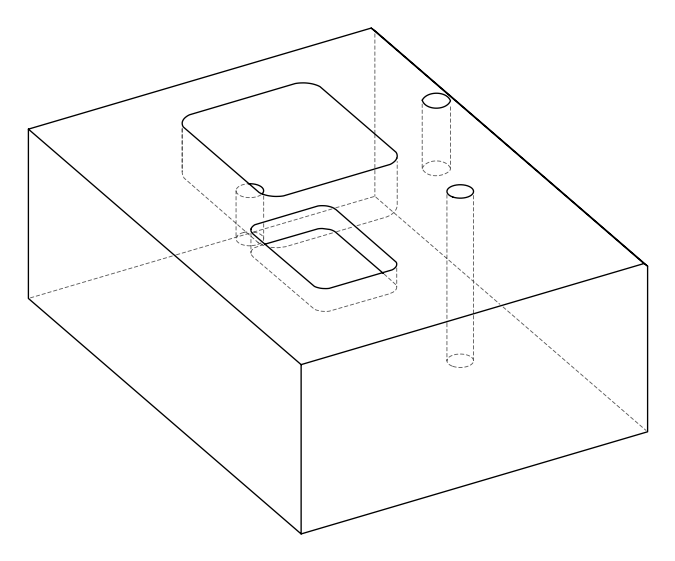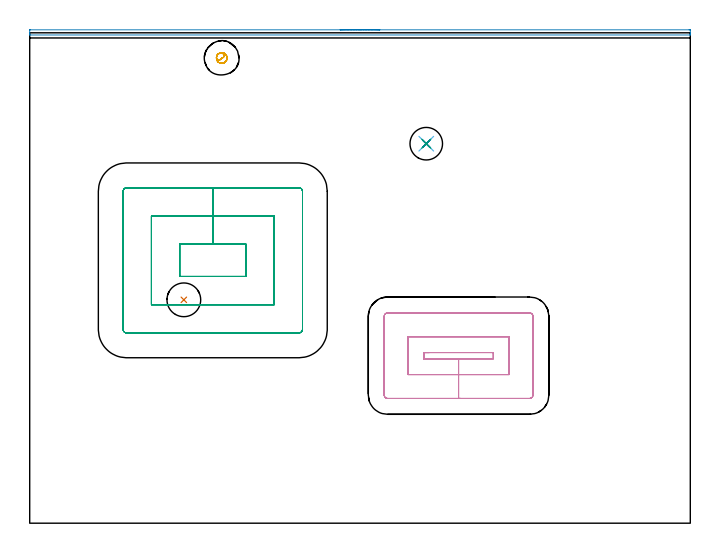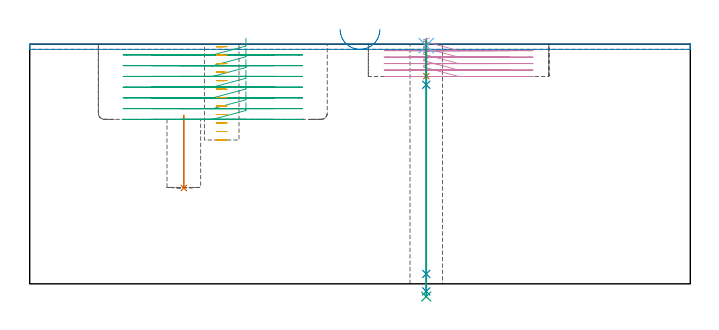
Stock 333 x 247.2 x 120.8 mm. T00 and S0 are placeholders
(PLAN: 9 operations, 8 tool changes, 21 min)
(1 INDEXABLE_INSERT_DRILL_BLIND_HOLE_FROM_SOLID | STEP1POCKET | NXT0302_005 | 0.16 min | 16390 mm3)
(2 AREA_MILL | FG_CHAMFER_SURFACE | UGT0205_001 | 2.82 min | 1125 mm3)
(3 MILL_RECTANGULAR_POCKET | POCKET_RECTANGULAR_STRAIGHT | NXT0201_007 | Follow Part, ap 6.25, ae 75% | 10.27 min | 413361 mm3)
(4 MILL_RECTANGULAR_POCKET_1 | POCKET_RECTANGULAR_STRAIGHT_1 | NXT0201_012 | Follow Part, ap 4, ae 75% | 5.21 min | 86368 mm3)
(5 MILL_BLIND_HOLE_FROM_SOLID_MATERIAL | STEP1POCKET_1 | NXT0201_011 | Spiral | 1.37 min | 11490 mm3)
(6 SPOT_DRILL | STEP1HOLE | NXT0321_9005460120000 | 0.03 min | 1 mm3)
(7 DRILL_BLIND_HOLE_INTO_CENTER | STEP1HOLE | UGT0301_352 | 0.07 min | 1258 mm3)
(8 GUN_DRILL_THROUGH_HOLE | STEP1HOLE | UGT0307_007 | 0.6 min | 8357 mm3)
(9 DRILL_TO_ENLARGE_THROUGH_HOLE | STEP1HOLE | UGT0301_288 | 0.52 min | 15868 mm3)
(TOOL NXT0302_005 | Index. Insert Drill 17mm [880-D1700L20-05] | D17 PA176 FL85 Z2)
(TOOL UGT0205_001 | Chamfer Mill 20 x 3 x 45 deg. | D20 FL50 Z2)
(TOOL NXT0201_007 | ENDMILL 25mm [R216.25-25050GCK54P 1620] | D25 R3 FL54 Z5)
(TOOL NXT0201_012 | ENDMILL 16mm [2P460-1600-NA 1630] | D16 FL38 Z6)
(TOOL NXT0201_011 | ENDMILL 12mm [2P460-1200-NA 1630] | D12 FL38 Z6)
(TOOL NXT0321_9005460120000 | NC Spot Drill, 142deg, 12mm, Carbide, Uncoated | D12 PA142 FL30 Z2)
(TOOL UGT0301_352 | Twist Drill 10.75 mm | D10.75 PA118 FL84 Z2)
(TOOL UGT0307_007 | Gun Drill 10 mm | D10 PA130 FL24 Z1)
(TOOL UGT0301_288 | Twist Drill 16.4 mm | D16.4 PA118 FL125 Z2)
(OP 1 INDEXABLE_INSERT_DRILL_BLIND_HOLE_FROM_SOLID)
G17 G21 G94 G90
T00 M6
G54
G17 G0 G90 X77.7 Y112.6 S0 M3
G43 Z130.8 H1
G94 G81 G98 Z48.3 F250. R84.9
G80
M5
M2
(OP 2 AREA_MILL)
G17 G21 G94 G90
T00 M6
G54
G17 G0 G90 X156.5 Y248.7 S1061 M3
G43 Z130.8 H0
Z128.2
G94 G1 X156.538 Z127.328 F250.
X156.652 Z126.464
X156.841 Z125.612
X157.103 Z124.78
X157.437 Z123.974
X157.84 Z123.2
X158.309 Z122.464
X158.84 Z121.772
X159.429 Z121.129
X160.072 Z120.54
X160.764 Z120.008
X161.5 Z119.54
X162.274 Z119.137
X163.08 Z118.803
X163.912 Z118.541
X164.764 Z118.352
X165.628 Z118.238
X166.5 Z118.2
X332.37
X332.604 Y248.699 Z118.201
X332.997 Y248.691 Z118.205
X333. Y248.638 Z118.259
Y247.4 Z119.495
Y246.682 Z120.218
Y246.444 Z120.456
X332.999 Y246.271 Z120.622
X332.99 Y246.103 Z120.788
X332.817 Y246.1 Z120.8
X0.182
X0.01 Y246.103 Z120.788
X0.001 Y246.271 Z120.622
X0. Y246.444 Z120.456
Y246.682 Z120.218
Y247.4 Z119.495
Y248.638 Z118.259
X0.003 Y248.691 Z118.205
X0.396 Y248.7 Z118.2
X166.5
X167.372 Z118.238
X168.237 Z118.352
X169.088 Z118.541
X169.92 Z118.803
X170.726 Z119.137
X171.5 Z119.54
X172.236 Z120.008
X172.928 Z120.54
X173.571 Z121.129
X174.16 Z121.772
X174.692 Z122.464
X175.16 Z123.2
X175.563 Z123.974
X175.897 Z124.78
X176.159 Z125.612
X176.348 Z126.464
X176.462 Z127.328
X176.5 Z128.2
G0 Z130.8
M5
M2
(OP 3 MILL_RECTANGULAR_POCKET)
G17 G21 G94 G90
T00 M6
G54
G17 G0 G90 X109. Y125.898 S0 M3
G43 Z130.8 H1
Z123.8
G94 G1 Y140.6 Z119.86 F250.
X92.3 Z115.386
X75.6 F500.
Y124.4
X109.
Y140.6
X92.3
Y154.85
X61.35
Y110.15
X123.25
Y154.85
X92.3
Y169.1
X48.9
G3 X47.1 Y167.3 R1.8
G1 Y97.7
G3 X48.9 Y95.9 R1.8
G1 X135.7
G3 X137.5 Y97.7 R1.8
G1 Y167.3
G3 X135.7 Y169.1 R1.8
G1 X92.3
X91.3
G0 X109. Y125.898 Z118.386
G1 Y140.6 Z114.446 F250.
X92.3 Z109.971
X75.6 F500.
Y124.4
X109.
Y140.6
X92.3
Y154.85
X61.35
Y110.15
X123.25
Y154.85
X92.3
Y169.1
X48.9
G3 X47.1 Y167.3 R1.8
G1 Y97.7
G3 X48.9 Y95.9 R1.8
G1 X135.7
G3 X137.5 Y97.7 R1.8
G1 Y167.3
G3 X135.7 Y169.1 R1.8
G1 X92.3
X91.3
G0 X109. Y125.898 Z112.971
G1 Y140.6 Z109.032 F250.
X92.3 Z104.557
X75.6 F500.
Y124.4
X109.
Y140.6
X92.3
Y154.85
X61.35
Y110.15
X123.25
Y154.85
X92.3
Y169.1
X48.9
G3 X47.1 Y167.3 R1.8
G1 Y97.7
G3 X48.9 Y95.9 R1.8
G1 X135.7
G3 X137.5 Y97.7 R1.8
G1 Y167.3
G3 X135.7 Y169.1 R1.8
G1 X92.3
X91.3
G0 X109. Y125.898 Z107.557
G1 Y140.6 Z103.618 F250.
X92.3 Z99.143
X75.6 F500.
Y124.4
X109.
Y140.6
X92.3
Y154.85
X61.35
Y110.15
X123.25
Y154.85
X92.3
Y169.1
X48.9
G3 X47.1 Y167.3 R1.8
G1 Y97.7
G3 X48.9 Y95.9 R1.8
G1 X135.7
G3 X137.5 Y97.7 R1.8
G1 Y167.3
G3 X135.7 Y169.1 R1.8
G1 X92.3
X91.3
G0 X109. Y125.898 Z102.143
G1 Y140.6 Z98.203 F250.
X92.3 Z93.729
X75.6 F500.
Y124.4
X109.
Y140.6
X92.3
Y154.85
X61.35
Y110.15
X123.25
Y154.85
X92.3
Y169.1
X48.9
G3 X47.1 Y167.3 R1.8
G1 Y97.7
G3 X48.9 Y95.9 R1.8
G1 X135.7
G3 X137.5 Y97.7 R1.8
G1 Y167.3
G3 X135.7 Y169.1 R1.8
G1 X92.3
X91.3
G0 X109. Y125.898 Z96.729
G1 Y140.6 Z92.789 F250.
X92.3 Z88.314
X75.6 F500.
Y124.4
X109.
Y140.6
X92.3
Y154.85
X61.35
Y110.15
X123.25
Y154.85
X92.3
Y169.1
X48.9
G3 X47.1 Y167.3 R1.8
G1 Y97.7
G3 X48.9 Y95.9 R1.8
G1 X135.7
G3 X137.5 Y97.7 R1.8
G1 Y167.3
G3 X135.7 Y169.1 R1.8
G1 X92.3
X91.3
G0 X109. Y125.898 Z91.314
G1 Y140.6 Z87.375 F250.
X92.3 Z82.9
X75.6 F500.
Y124.4
X109.
Y140.6
X92.3
Y154.85
X61.35
Y110.15
X123.25
Y154.85
X92.3
Y169.1
X48.9
G3 X47.1 Y167.3 R1.8
G1 Y97.7
G3 X48.9 Y95.9 R1.8
G1 X135.7
G3 X137.5 Y97.7 R1.8
G1 Y167.3
G3 X135.7 Y169.1 R1.8
G1 X92.3
X91.3
G0 Z130.8
M5
M2
(OP 4 MILL_RECTANGULAR_POCKET_1)
G17 G21 G94 G90
T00 M6
G54
G17 G0 G90 X201.463 Y86. S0 M3
G43 Z130.8 H1
Z123.8
G94 G1 X198.7 Z123.06 F250.
Y82.9 Z122.229
X216.2 Z117.54
X233.7 F500.
Y86.
X198.7
Y82.9
X216.2
Y74.9
X241.7
Y94.
X190.7
Y74.9
X216.2
Y62.9
X252.
G3 X253.7 Y64.6 R1.7
G1 Y104.3
G3 X252. Y106. R1.7
G1 X180.4
G3 X178.7 Y104.3 R1.7
G1 Y64.6
G3 X180.4 Y62.9 R1.7
G1 X216.2
X217.2
G0 X201.463 Y86. Z120.54
G1 X198.7 Z119.8 F250.
Y82.9 Z118.969
X216.2 Z114.28
X233.7 F500.
Y86.
X198.7
Y82.9
X216.2
Y74.9
X241.7
Y94.
X190.7
Y74.9
X216.2
Y62.9
X252.
G3 X253.7 Y64.6 R1.7
G1 Y104.3
G3 X252. Y106. R1.7
G1 X180.4
G3 X178.7 Y104.3 R1.7
G1 Y64.6
G3 X180.4 Y62.9 R1.7
G1 X216.2
X217.2
G0 X201.463 Y86. Z117.28
G1 X198.7 Z116.54 F250.
Y82.9 Z115.709
X216.2 Z111.02
X233.7 F500.
Y86.
X198.7
Y82.9
X216.2
Y74.9
X241.7
Y94.
X190.7
Y74.9
X216.2
Y62.9
X252.
G3 X253.7 Y64.6 R1.7
G1 Y104.3
G3 X252. Y106. R1.7
G1 X180.4
G3 X178.7 Y104.3 R1.7
G1 Y64.6
G3 X180.4 Y62.9 R1.7
G1 X216.2
X217.2
G0 X201.463 Y86. Z114.02
G1 X198.7 Z113.28 F250.
Y82.9 Z112.449
X216.2 Z107.76
X233.7 F500.
Y86.
X198.7
Y82.9
X216.2
Y74.9
X241.7
Y94.
X190.7
Y74.9
X216.2
Y62.9
X252.
G3 X253.7 Y64.6 R1.7
G1 Y104.3
G3 X252. Y106. R1.7
G1 X180.4
G3 X178.7 Y104.3 R1.7
G1 Y64.6
G3 X180.4 Y62.9 R1.7
G1 X216.2
X217.2
G0 X201.463 Y86. Z110.76
G1 X198.7 Z110.02 F250.
Y82.9 Z109.189
X216.2 Z104.5
X233.7 F500.
Y86.
X198.7
Y82.9
X216.2
Y74.9
X241.7
Y94.
X190.7
Y74.9
X216.2
Y62.9
X252.
G3 X253.7 Y64.6 R1.7
G1 Y104.3
G3 X252. Y106. R1.7
G1 X180.4
G3 X178.7 Y104.3 R1.7
G1 Y64.6
G3 X180.4 Y62.9 R1.7
G1 X216.2
X217.2
G0 Z130.8
M5
M2
(OP 5 MILL_BLIND_HOLE_FROM_SOLID_MATERIAL)
G17 G21 G94 G90
T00 M6
G54
G17 G0 G90 X96.8 Y234.5 S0 M3
G43 Z130.8 H1
Z119.525
G94 G3 X97.169 Y236.831 R1.195 F250.
X94.232 Y235.334 R2.331
X95.966 Y231.932 R2.7
X94.232 Y235.334 R-2.7
X95.099 Y233.633 R1.35
X96.8 Y234.5 R1.35
G0 Z115.25
G3 X97.169 Y236.831 R1.195
X94.232 Y235.334 R2.331
X95.966 Y231.932 R2.7
X94.232 Y235.334 R-2.7
X95.099 Y233.633 R1.35
X96.8 Y234.5 R1.35
G0 Z110.975
G3 X97.169 Y236.831 R1.195
X94.232 Y235.334 R2.331
X95.966 Y231.932 R2.7
X94.232 Y235.334 R-2.7
X95.099 Y233.633 R1.35
X96.8 Y234.5 R1.35
G0 Z106.7
G3 X97.169 Y236.831 R1.195
X94.232 Y235.334 R2.331
X95.966 Y231.932 R2.7
X94.232 Y235.334 R-2.7
X95.099 Y233.633 R1.35
X96.8 Y234.5 R1.35
G0 Z102.425
G3 X97.169 Y236.831 R1.195
X94.232 Y235.334 R2.331
X95.966 Y231.932 R2.7
X94.232 Y235.334 R-2.7
X95.099 Y233.633 R1.35
X96.8 Y234.5 R1.35
G0 Z98.15
G3 X97.169 Y236.831 R1.195
X94.232 Y235.334 R2.331
X95.966 Y231.932 R2.7
X94.232 Y235.334 R-2.7
X95.099 Y233.633 R1.35
X96.8 Y234.5 R1.35
G0 Z93.875
G3 X97.169 Y236.831 R1.195
X94.232 Y235.334 R2.331
X95.966 Y231.932 R2.7
X94.232 Y235.334 R-2.7
X95.099 Y233.633 R1.35
X96.8 Y234.5 R1.35
G0 Z89.6
G3 X97.169 Y236.831 R1.195
X94.232 Y235.334 R2.331
X95.966 Y231.932 R2.7
X94.232 Y235.334 R-2.7
X95.099 Y233.633 R1.35
X96.8 Y234.5 R1.35
G0 Z85.325
G3 X97.169 Y236.831 R1.195
X94.232 Y235.334 R2.331
X95.966 Y231.932 R2.7
X94.232 Y235.334 R-2.7
X95.099 Y233.633 R1.35
X96.8 Y234.5 R1.35
G0 Z81.05
G3 X97.169 Y236.831 R1.195
X94.232 Y235.334 R2.331
X95.966 Y231.932 R2.7
X94.232 Y235.334 R-2.7
X95.099 Y233.633 R1.35
X96.8 Y234.5 R1.35
G0 Z76.775
G3 X97.169 Y236.831 R1.195
X94.232 Y235.334 R2.331
X95.966 Y231.932 R2.7
X94.232 Y235.334 R-2.7
X95.099 Y233.633 R1.35
X96.8 Y234.5 R1.35
G0 Z72.5
G3 X97.169 Y236.831 R1.195
X94.232 Y235.334 R2.331
X95.966 Y231.932 R2.7
X94.232 Y235.334 R-2.7
X95.099 Y233.633 R1.35
X96.8 Y234.5 R1.35
G0 Z130.8
M5
M2
(OP 6 SPOT_DRILL)
G17 G21 G94 G90
T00 M6
G54
G17 G0 G90 X199.9 Y191.3 S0 M3
G43 Z130.8 H0
G94 G81 G98 Z120.094 F250. R123.8
G80
M5
M2
(OP 7 DRILL_BLIND_HOLE_INTO_CENTER)
G17 G21 G94 G90
T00 M6
G54
G17 G0 G90 X199.9 Y191.3 S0 M3
G43 Z130.8 H0
G94 G81 G98 Z104.675 F250. R122.8
G80
M5
M2
(OP 8 GUN_DRILL_THROUGH_HOLE)
G17 G21 G94 G90
T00 M6
G54
G17 G0 G90 X199.9 Y191.3 M8
G43 Z130.8 H0
Z118.134
S716 M3
G94 G1 Z100.348 F125. M26
G4 X.084
Z5. F250.
G4 X.084
Z-3.832 F125.
G4 X.084
M5
M9
G0 Z118.134
Z130.8
M2
(OP 9 DRILL_TO_ENLARGE_THROUGH_HOLE)
G17 G21 G94 G90
T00 M6
G54
G17 G0 G90 X199.9 Y191.3 S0 M3
G43 Z130.8 H0
G94 G73 G98 Z-6.427 F250. Q15.903 R122.8
G80
M5
M2
